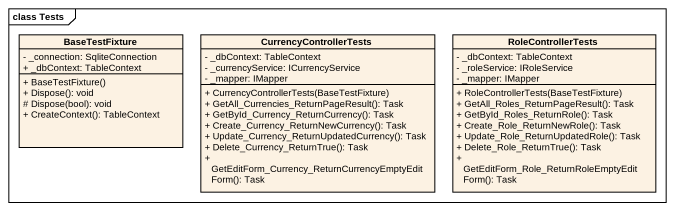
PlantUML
@startuml
mainframe class Tests
hide circle
hide empty members
skinparam classAttributeIconSize 0
class BaseTestFixture {
  - _connection: SqliteConnection
  + _dbContext: TableContext
  + BaseTestFixture()
  + Dispose(): void
  # Dispose(bool): void
  + CreateContext(): TableContext
}
class CurrencyControllerTests {
  - _dbContext: TableContext
  - _currencyService: ICurrencyService
  - _mapper: IMapper
  + CurrencyControllerTests(BaseTestFixture)
  + GetAll_Currencies_ReturnPageResult(): Task
  + GetById_Currency_ReturnCurrency(): Task
  + Create_Currency_ReturnNewCurrency(): Task
  + Update_Currency_ReturnUpdatedCurrency(): Task
  + Delete_Currency_ReturnTrue(): Task
  + GetEditForm_Currency_ReturnCurrencyEmptyEditForm(): Task
}
class RoleControllerTests {
  - _dbContext: TableContext
  - _roleService: IRoleService
  - _mapper: IMapper
  + RoleControllerTests(BaseTestFixture)
  + GetAll_Roles_ReturnPageResult(): Task
  + GetById_Roles_ReturnRole(): Task
  + Create_Role_ReturnNewRole(): Task
  + Update_Role_ReturnUpdatedRole(): Task
  + Delete_Role_ReturnTrue(): Task
  + GetEditForm_Role_ReturnRoleEmptyEditForm(): Task
}
@enduml
